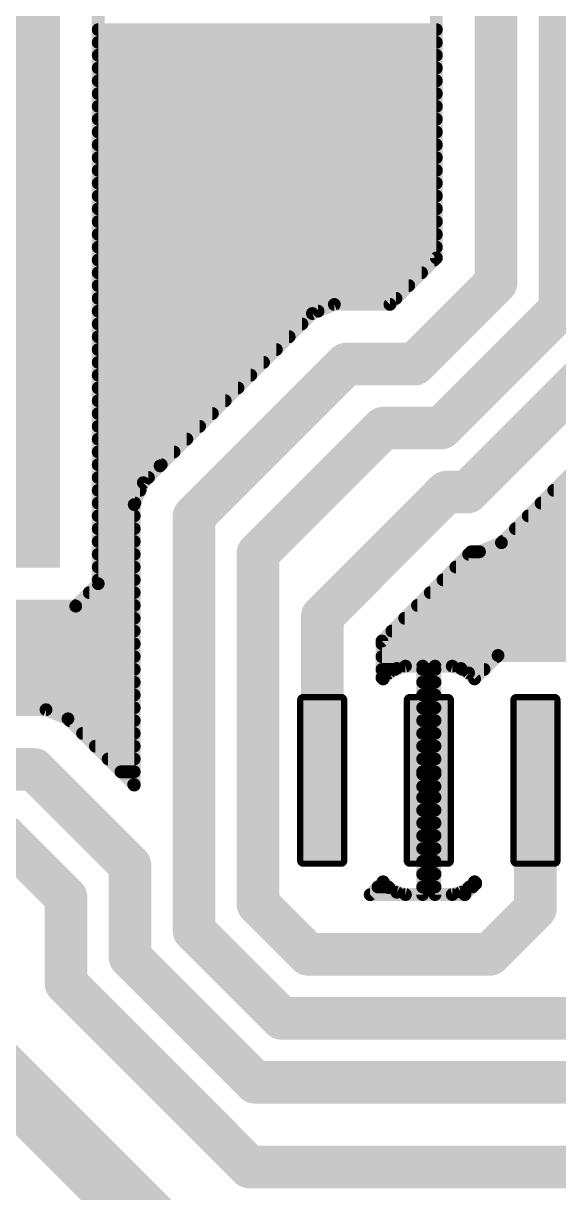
# Model space of a CAD drawing. Extents: x 1.5 to 61.1, y 27.7 to 80.1.
# Drawn here: x 42.47 to 48.85, y 46.35 to 60.27 of the extents above; entities that cross this region are included whole.
import ezdxf

# ---------------------------------------------------------------- set-up
doc = ezdxf.new("R2010")
doc.units = 0
doc.layers.add('1', color=12, linetype='CONTINUOUS')
doc.layers.add('18', color=110, linetype='CONTINUOUS')

# ---------------------------------------------------------------- blocks, each defined once
blk = doc.blocks.new('RECT')
blk.add_solid([(-0.5, -0.5), (0.5, -0.5), (-0.5, 0.5), (0.5, 0.5)])
blk = doc.blocks.new('RECT329600X96000R25')
at = {"const_width": 0.075}
blk.add_lwpolyline([(0.9925, -0.225), (0.9925, 0.225, 0.4142), (0.955, 0.2625), (-0.955, 0.2625, 0.4142), (-0.9925, 0.225), (-0.9925, -0.225, 0.4142), (-0.955, -0.2625), (0.955, -0.2625, 0.4142)], format="xyb", close=True, dxfattribs=at)
blk.add_solid([(-0.9738, -0.2438), (0.9738, -0.2438), (-0.9738, 0.2438), (0.9738, 0.2438)])
blk = doc.blocks.new('ROUNDV')
at = {"const_width": 0.5}
blk.add_lwpolyline([(0, -0.25, 1), (0, 0.25, 1), (0, -0.25)], format="xyb", dxfattribs=at)

msp = doc.modelspace()

# ---------------------------------------------------------------- linework, layer by layer
at = {"layer": '1'}
for points, const_width in [([(48.8638, 74.3107), (48.8638, 56.8692)], 0.508), ([(48.1018, 73.995), (48.1018, 57.1848)], 0.508), ([(47.3906, 73.7004), (47.3906, 57.4794)], 0.1524), ([(43.3611, 53.5993), (43.3611, 61.8813)], 0.1524), ([(43.3611, 60.198), (47.3906, 60.198)], 0.1524), ([(43.3611, 60.0456), (47.3906, 60.0456)], 0.1524), ([(43.3611, 59.8932), (47.3906, 59.8932)], 0.1524), ([(43.3611, 59.7408), (47.3906, 59.7408)], 0.1524), ([(43.3611, 59.5884), (47.3906, 59.5884)], 0.1524), ([(43.3611, 59.436), (47.3906, 59.436)], 0.1524), ([(43.3611, 59.2836), (47.3906, 59.2836)], 0.1524), ([(43.3611, 59.1312), (47.3906, 59.1312)], 0.1524), ([(43.3611, 58.9788), (47.3906, 58.9788)], 0.1524), ([(43.3611, 58.8264), (47.3906, 58.8264)], 0.1524), ([(43.3611, 58.674), (47.3906, 58.674)], 0.1524), ([(43.3611, 58.5216), (47.3906, 58.5216)], 0.1524), ([(43.3611, 58.3692), (47.3906, 58.3692)], 0.1524), ([(43.3611, 58.2168), (47.3906, 58.2168)], 0.1524), ([(43.3611, 58.0644), (47.3906, 58.0644)], 0.1524), ([(43.3611, 57.912), (47.3906, 57.912)], 0.1524), ([(43.3611, 57.7596), (47.3906, 57.7596)], 0.1524), ([(43.3611, 57.6072), (47.3906, 57.6072)], 0.1524), ([(43.3611, 57.4548), (47.366, 57.4548)], 0.1524), ([(47.3906, 57.4794), (46.8366, 56.9255)], 0.1524), ([(43.3611, 57.3024), (47.2136, 57.3024)], 0.1524), ([(48.1018, 57.1848), (47.1312, 56.2143)], 0.508), ([(43.3611, 57.15), (47.0612, 57.15)], 0.1524), ([(48.8638, 56.8692), (47.4469, 55.4523)], 0.508), ([(43.3611, 56.9976), (46.9088, 56.9976)], 0.1524), ([(46.1744, 56.9255), (45.913, 56.8172)], 0.1524), ([(46.8366, 56.9255), (46.1744, 56.9255)], 0.1524), ([(43.3611, 56.8452), (45.9807, 56.8452)], 0.1524), ([(45.913, 56.8172), (44.0984, 55.0026)], 0.1524), ([(47.7625, 54.6903), (49.6967, 56.6245)], 0.508), ([(43.3611, 56.6928), (45.7886, 56.6928)], 0.1524), ([(43.3611, 56.5404), (45.6362, 56.5404)], 0.1524), ([(43.3611, 56.388), (45.4838, 56.388)], 0.1524), ([(46.3159, 56.2143), (44.5013, 54.3997)], 0.508), ([(47.1312, 56.2143), (46.3159, 56.2143)], 0.508), ([(43.3611, 56.2356), (45.3314, 56.2356)], 0.1524), ([(43.3611, 56.0832), (45.179, 56.0832)], 0.1524), ([(43.3611, 55.9308), (45.0266, 55.9308)], 0.1524), ([(43.3611, 55.7784), (44.8742, 55.7784)], 0.1524), ([(46.7573, 55.4523), (45.2633, 53.9582)], 0.508), ([(47.4469, 55.4523), (46.7573, 55.4523)], 0.508), ([(48.1653, 54.0873), (49.7949, 55.7168)], 0.1524), ([(43.3611, 55.626), (44.7218, 55.626)], 0.1524), ([(43.3611, 55.4736), (44.5694, 55.4736)], 0.1524), ([(43.3611, 55.3212), (44.417, 55.3212)], 0.1524), ([(43.3611, 55.1688), (44.2646, 55.1688)], 0.1524), ([(43.3611, 55.0164), (44.1122, 55.0164)], 0.1524), ([(44.0984, 55.0026), (43.8984, 54.8026)], 0.1524), ([(43.3611, 54.864), (43.9598, 54.864)], 0.1524), ([(43.8984, 54.8026), (43.7901, 54.5412)], 0.1524), ([(46.0304, 53.211), (47.5097, 54.6903)], 0.508), ([(47.5097, 54.6903), (47.7625, 54.6903)], 0.508), ([(43.3611, 54.7116), (43.8607, 54.7116)], 0.1524), ([(48.7896, 54.7116), (50.7988, 54.7116)], 0.1524), ([(43.3611, 54.5592), (43.7976, 54.5592)], 0.1524), ([(43.7901, 54.5412), (43.7901, 51.2002)], 0.1524), ([(44.5013, 54.3997), (44.5013, 49.4694)], 0.508), ([(48.6372, 54.5592), (49.7949, 54.5592)], 0.1524), ([(43.3611, 54.4068), (43.7901, 54.4068)], 0.1524), ([(48.4848, 54.4068), (49.7949, 54.4068)], 0.1524), ([(43.3611, 54.2544), (43.7901, 54.2544)], 0.1524), ([(48.3324, 54.2544), (49.7949, 54.2544)], 0.1524), ([(43.3611, 54.102), (43.7901, 54.102)], 0.1524), ([(45.2633, 53.9582), (45.2633, 49.785)], 0.508), ([(48.18, 54.102), (49.7949, 54.102)], 0.1524), ([(46.7416, 52.9164), (47.8043, 53.9791)], 0.1524), ([(47.8043, 53.9791), (47.904, 53.9791)], 0.1524), ([(47.904, 53.9791), (48.1653, 54.0873)], 0.1524), ([(43.3611, 53.9496), (43.7901, 53.9496)], 0.1524), ([(47.7748, 53.9496), (49.7949, 53.9496)], 0.1524), ([(43.3611, 53.7972), (43.7901, 53.7972)], 0.1524), ([(47.6224, 53.7972), (49.7949, 53.7972)], 0.1524), ([(43.0932, 53.3315), (43.3611, 53.5993)], 0.1524), ([(43.3611, 53.6448), (43.7901, 53.6448)], 0.1524), ([(47.47, 53.6448), (49.8117, 53.6448)], 0.1524), ([(43.2542, 53.4924), (43.7901, 53.4924)], 0.1524), ([(47.3176, 53.4924), (49.9167, 53.4924)], 0.1524), ([(35.9078, 53.3315), (43.0932, 53.3315)], 0.1524), ([(43.1018, 53.34), (43.7901, 53.34)], 0.1524), ([(46.0304, 51.2569), (46.0304, 53.211)], 0.508), ([(47.1652, 53.34), (52.8894, 53.34)], 0.1524), ([(35.7639, 53.1876), (43.7901, 53.1876)], 0.1524), ([(47.0128, 53.1876), (57.4988, 53.1876)], 0.1524), ([(35.6115, 53.0352), (43.7901, 53.0352)], 0.1524), ([(46.8604, 53.0352), (57.6512, 53.0352)], 0.1524), ([(35.4591, 52.8828), (43.7901, 52.8828)], 0.1524), ([(46.7416, 52.4783), (46.7416, 52.9164)], 0.1524), ([(46.7416, 52.8828), (57.8036, 52.8828)], 0.1524), ([(35.3067, 52.7304), (43.7901, 52.7304)], 0.1524), ([(46.7416, 52.7304), (48.1113, 52.7304)], 0.1524), ([(48.1249, 52.7441), (47.8456, 52.4647)], 0.1524), ([(49.0158, 52.7441), (48.1249, 52.7441)], 0.1524), ([(35.1543, 52.578), (43.7901, 52.578)], 0.1524), ([(46.7416, 52.578), (46.8991, 52.578)], 0.1524), ([(46.919, 52.5895), (46.8266, 52.5361)], 0.1524), ([(47.022, 52.6171), (46.919, 52.5895)], 0.1524), ([(47.2266, 52.6171), (47.022, 52.6171)], 0.1524), ([(47.2266, 51.3307), (47.2266, 52.6171)], 0.1524), ([(47.2266, 52.578), (47.3742, 52.578)], 0.1524), ([(47.5787, 52.6171), (47.3742, 52.6171)], 0.1524), ([(47.3742, 52.6171), (47.3742, 51.3307)], 0.1524), ([(47.6818, 52.5895), (47.5787, 52.6171)], 0.1524), ([(47.7742, 52.5361), (47.6818, 52.5895)], 0.1524), ([(47.7016, 52.578), (47.9589, 52.578)], 0.1524), ([(35.0019, 52.4256), (43.7901, 52.4256)], 0.1524), ([(46.7552, 52.4647), (46.7416, 52.4783)], 0.1524), ([(46.8266, 52.5361), (46.7552, 52.4647)], 0.1524), ([(47.2266, 52.4256), (47.3742, 52.4256)], 0.1524), ([(47.8456, 52.4647), (47.7742, 52.5361)], 0.1524), ([(34.8495, 52.2732), (43.7901, 52.2732)], 0.1524), ([(47.2266, 52.2732), (47.3742, 52.2732)], 0.1524), ([(34.6971, 52.1208), (43.7901, 52.1208)], 0.1524), ([(42.739, 52.0982), (35.6456, 52.0982)], 0.1524), ([(43.0004, 51.9899), (42.739, 52.0982)], 0.1524), ([(47.2266, 52.1208), (47.3742, 52.1208)], 0.1524), ([(43.7901, 51.2002), (43.0004, 51.9899)], 0.1524), ([(43.022, 51.9684), (43.7901, 51.9684)], 0.1524), ([(47.2266, 51.9684), (47.3742, 51.9684)], 0.1524), ([(43.1744, 51.816), (43.7901, 51.816)], 0.1524), ([(47.2266, 51.816), (47.3742, 51.816)], 0.1524), ([(43.3268, 51.6636), (43.7901, 51.6636)], 0.1524), ([(47.2266, 51.6636), (47.3742, 51.6636)], 0.1524), ([(35.7871, 51.387), (42.5976, 51.387)], 0.508), ([(42.5976, 51.387), (43.7393, 50.2453)], 0.508), ([(43.4792, 51.5112), (43.7901, 51.5112)], 0.1524), ([(47.2266, 51.5112), (47.3742, 51.5112)], 0.1524), ([(43.6316, 51.3588), (43.7901, 51.3588)], 0.1524), ([(47.2266, 51.3588), (47.3742, 51.3588)], 0.1524), ([(47.3742, 51.3307), (47.2266, 51.3307)], 0.1524), ([(48.5704, 49.7299), (48.5704, 51.2569)], 0.508), ([(43.784, 51.2064), (43.7901, 51.2064)], 0.1524), ([(47.2266, 49.8967), (47.2266, 51.1831)], 0.1524), ([(47.2266, 51.1831), (47.3742, 51.1831)], 0.1524), ([(47.3742, 51.1831), (47.3742, 49.8967)], 0.1524), ([(47.2266, 51.054), (47.3742, 51.054)], 0.1524), ([(47.2266, 50.9016), (47.3742, 50.9016)], 0.1524), ([(42.2144, 50.625), (42.9773, 49.8621)], 0.508), ([(47.2266, 50.7492), (47.3742, 50.7492)], 0.1524), ([(47.2266, 50.5968), (47.3742, 50.5968)], 0.1524), ([(43.7393, 50.2453), (43.7393, 49.1537)], 0.508), ([(47.2266, 50.4444), (47.3742, 50.4444)], 0.1524), ([(47.2266, 50.292), (47.3742, 50.292)], 0.1524), ([(47.2266, 50.1396), (47.3742, 50.1396)], 0.1524), ([(42.9773, 49.8621), (42.9773, 48.8381)], 0.508), ([(45.2633, 49.785), (45.8645, 49.1838)], 0.508), ([(46.6012, 49.895), (46.7552, 50.049)], 0.1524), ([(46.6934, 49.9872), (46.817, 49.9872)], 0.1524), ([(46.7552, 50.049), (46.8266, 49.9776)], 0.1524), ([(46.8266, 49.9776), (46.919, 49.9243)], 0.1524), ([(46.919, 49.9243), (47.022, 49.8967)], 0.1524), ([(47.2266, 49.9872), (47.3742, 49.9872)], 0.1524), ([(47.5787, 49.8967), (47.6818, 49.9243)], 0.1524), ([(47.6818, 49.9243), (47.7742, 49.9776)], 0.1524), ([(47.8592, 50.0245), (47.7297, 49.895)], 0.1524), ([(47.7742, 49.9776), (47.8456, 50.049)], 0.1524), ([(47.7838, 49.9872), (47.8219, 49.9872)], 0.1524), ([(47.8456, 50.049), (47.8592, 50.0354)], 0.1524), ([(47.8592, 50.0354), (47.8592, 50.0245)], 0.1524), ([(47.7297, 49.895), (46.6012, 49.895)], 0.1524), ([(47.022, 49.8967), (47.2266, 49.8967)], 0.1524), ([(47.3742, 49.8967), (47.5787, 49.8967)], 0.1524), ([(48.0243, 49.1838), (48.5704, 49.7299)], 0.508), ([(44.5013, 49.4694), (45.5489, 48.4218)], 0.508), ([(45.8645, 49.1838), (48.0243, 49.1838)], 0.508), ([(43.7393, 49.1537), (45.2332, 47.6598)], 0.508), ([(42.9773, 48.8381), (45.1642, 46.6512)], 0.508), ([(41.6789, 48.2737), (44.2864, 45.6661)], 0.762), ([(45.5489, 48.4218), (50.897, 48.4218)], 0.508), ([(45.2332, 47.6598), (51.9521, 47.6598)], 0.508), ([(45.1642, 46.6512), (53.6603, 46.6512)], 0.508)]:
    msp.add_lwpolyline(points, dxfattribs=dict(at, const_width=const_width))
for points, const_width in [([(43.3611, 60.2361, 1), (43.3611, 60.1599)], 0.0762), ([(47.3906, 60.1599, 1), (47.3906, 60.2361)], 0.0762), ([(43.3611, 60.0837, 1), (43.3611, 60.0075)], 0.0762), ([(47.3906, 60.0075, 1), (47.3906, 60.0837)], 0.0762), ([(43.3611, 59.9313, 1), (43.3611, 59.8551)], 0.0762), ([(47.3906, 59.8551, 1), (47.3906, 59.9313)], 0.0762), ([(43.3611, 59.7789, 1), (43.3611, 59.7027)], 0.0762), ([(47.3906, 59.7027, 1), (47.3906, 59.7789)], 0.0762), ([(43.3611, 59.6265, 1), (43.3611, 59.5503)], 0.0762), ([(47.3906, 59.5503, 1), (47.3906, 59.6265)], 0.0762), ([(43.3611, 59.4741, 1), (43.3611, 59.3979)], 0.0762), ([(47.3906, 59.3979, 1), (47.3906, 59.4741)], 0.0762), ([(43.3611, 59.3217, 1), (43.3611, 59.2455)], 0.0762), ([(47.3906, 59.2455, 1), (47.3906, 59.3217)], 0.0762), ([(43.3611, 59.1693, 1), (43.3611, 59.0931)], 0.0762), ([(47.3906, 59.0931, 1), (47.3906, 59.1693)], 0.0762), ([(43.3611, 59.0169, 1), (43.3611, 58.9407)], 0.0762), ([(47.3906, 58.9407, 1), (47.3906, 59.0169)], 0.0762), ([(43.3611, 58.8645, 1), (43.3611, 58.7883)], 0.0762), ([(47.3906, 58.7883, 1), (47.3906, 58.8645)], 0.0762), ([(43.3611, 58.7121, 1), (43.3611, 58.6359)], 0.0762), ([(47.3906, 58.6359, 1), (47.3906, 58.7121)], 0.0762), ([(43.3611, 58.5597, 1), (43.3611, 58.4835)], 0.0762), ([(47.3906, 58.4835, 1), (47.3906, 58.5597)], 0.0762), ([(43.3611, 58.4073, 1), (43.3611, 58.3311)], 0.0762), ([(47.3906, 58.3311, 1), (47.3906, 58.4073)], 0.0762), ([(43.3611, 58.2549, 1), (43.3611, 58.1787)], 0.0762), ([(47.3906, 58.1787, 1), (47.3906, 58.2549)], 0.0762), ([(43.3611, 58.1025, 1), (43.3611, 58.0263)], 0.0762), ([(47.3906, 58.0263, 1), (47.3906, 58.1025)], 0.0762), ([(43.3611, 57.9501, 1), (43.3611, 57.8739)], 0.0762), ([(47.3906, 57.8739, 1), (47.3906, 57.9501)], 0.0762), ([(43.3611, 57.7977, 1), (43.3611, 57.7215)], 0.0762), ([(47.3906, 57.7215, 1), (47.3906, 57.7977)], 0.0762), ([(43.3611, 57.6453, 1), (43.3611, 57.5691)], 0.0762), ([(47.3906, 57.5691, 1), (47.3906, 57.6453)], 0.0762), ([(43.3611, 57.4929, 1), (43.3611, 57.4167)], 0.0762), ([(47.3525, 57.4794, 1), (47.4287, 57.4794)], 0.0762), ([(47.4175, 57.4524, 1), (47.3636, 57.5063)], 0.0762), ([(47.366, 57.4167, 1), (47.366, 57.4929)], 0.0762), ([(43.3611, 57.3405, 1), (43.3611, 57.2643)], 0.0762), ([(47.2136, 57.2643, 1), (47.2136, 57.3405)], 0.0762), ([(48.1916, 57.095, 1), (48.012, 57.2746)], 0.254), ([(47.9748, 57.1848, 1), (48.2288, 57.1848)], 0.254), ([(43.3611, 57.1881, 1), (43.3611, 57.1119)], 0.0762), ([(47.0612, 57.1119, 1), (47.0612, 57.1881)], 0.0762), ([(48.9536, 56.7794, 1), (48.774, 56.959)], 0.254), ([(43.3611, 57.0357, 1), (43.3611, 56.9595)], 0.0762), ([(46.1744, 56.9636, 1), (46.1744, 56.8874)], 0.0762), ([(46.189, 56.8903, 1), (46.1598, 56.9607)], 0.0762), ([(46.8097, 56.9524, 1), (46.8636, 56.8985)], 0.0762), ([(46.8366, 56.8874, 1), (46.8366, 56.9636)], 0.0762), ([(46.9088, 56.9595, 1), (46.9088, 57.0357)], 0.0762), ([(48.7368, 56.8692, 1), (48.9908, 56.8692)], 0.254), ([(43.3611, 56.8833, 1), (43.3611, 56.8071)], 0.0762), ([(45.8984, 56.8524, 1), (45.9276, 56.782)], 0.0762), ([(45.94, 56.7902, 1), (45.8861, 56.8441)], 0.0762), ([(45.9807, 56.8071, 1), (45.9807, 56.8833)], 0.0762), ([(43.3611, 56.7309, 1), (43.3611, 56.6547)], 0.0762), ([(45.7886, 56.6547, 1), (45.7886, 56.7309)], 0.0762), ([(43.3611, 56.5785, 1), (43.3611, 56.5023)], 0.0762), ([(45.6362, 56.5023, 1), (45.6362, 56.5785)], 0.0762), ([(43.3611, 56.4261, 1), (43.3611, 56.3499)], 0.0762), ([(45.4838, 56.3499, 1), (45.4838, 56.4261)], 0.0762), ([(46.3159, 56.3413, 1), (46.3159, 56.0873)], 0.254), ([(46.4057, 56.1245, 1), (46.2261, 56.3041)], 0.254), ([(47.0414, 56.3041, 1), (47.221, 56.1245)], 0.254), ([(47.1312, 56.0873, 1), (47.1312, 56.3413)], 0.254), ([(43.3611, 56.2737, 1), (43.3611, 56.1975)], 0.0762), ([(45.3314, 56.1975, 1), (45.3314, 56.2737)], 0.0762), ([(43.3611, 56.1213, 1), (43.3611, 56.0451)], 0.0762), ([(45.179, 56.0451, 1), (45.179, 56.1213)], 0.0762), ([(43.3611, 55.9689, 1), (43.3611, 55.8927)], 0.0762), ([(45.0266, 55.8927, 1), (45.0266, 55.9689)], 0.0762), ([(43.3611, 55.8165, 1), (43.3611, 55.7403)], 0.0762), ([(44.8742, 55.7403, 1), (44.8742, 55.8165)], 0.0762), ([(46.7573, 55.5793, 1), (46.7573, 55.3253)], 0.254), ([(46.8471, 55.3625, 1), (46.6675, 55.5421)], 0.254), ([(47.4469, 55.3253, 1), (47.4469, 55.5793)], 0.254), ([(43.3611, 55.6641, 1), (43.3611, 55.5879)], 0.0762), ([(44.7218, 55.5879, 1), (44.7218, 55.6641)], 0.0762), ([(47.3571, 55.5421, 1), (47.5367, 55.3625)], 0.254), ([(43.3611, 55.5117, 1), (43.3611, 55.4355)], 0.0762), ([(44.5694, 55.4355, 1), (44.5694, 55.5117)], 0.0762), ([(43.3611, 55.3593, 1), (43.3611, 55.2831)], 0.0762), ([(44.417, 55.2831, 1), (44.417, 55.3593)], 0.0762), ([(43.3611, 55.2069, 1), (43.3611, 55.1307)], 0.0762), ([(44.2646, 55.1307, 1), (44.2646, 55.2069)], 0.0762), ([(43.3611, 55.0545, 1), (43.3611, 54.9783)], 0.0762), ([(44.0715, 55.0296, 1), (44.1254, 54.9757)], 0.0762), ([(44.1254, 54.9757, 1), (44.0715, 55.0296)], 0.0762), ([(44.1122, 54.9783, 1), (44.1122, 55.0545)], 0.0762), ([(43.3611, 54.9021, 1), (43.3611, 54.8259)], 0.0762), ([(43.9336, 54.788, 1), (43.8632, 54.8171)], 0.0762), ([(43.9598, 54.8259, 1), (43.9598, 54.9021)], 0.0762), ([(47.5097, 54.8173, 1), (47.5097, 54.5633)], 0.254), ([(47.5995, 54.6005, 1), (47.4199, 54.7801)], 0.254), ([(47.6727, 54.7801, 1), (47.8523, 54.6005)], 0.254), ([(47.7625, 54.5633, 1), (47.7625, 54.8173)], 0.254), ([(43.3611, 54.7497, 1), (43.3611, 54.6735)], 0.0762), ([(43.8714, 54.8295, 1), (43.9253, 54.7756)], 0.0762), ([(43.8607, 54.6735, 1), (43.8607, 54.7497)], 0.0762), ([(48.7896, 54.7497, 1), (48.7896, 54.6735)], 0.0762), ([(43.3611, 54.5973, 1), (43.3611, 54.5211)], 0.0762), ([(43.8282, 54.5412, 1), (43.752, 54.5412)], 0.0762), ([(43.7549, 54.5557, 1), (43.8253, 54.5266)], 0.0762), ([(43.7976, 54.5211, 1), (43.7976, 54.5973)], 0.0762), ([(44.6283, 54.3997, 1), (44.3743, 54.3997)], 0.254), ([(44.4115, 54.4895, 1), (44.5911, 54.3099)], 0.254), ([(48.6372, 54.5973, 1), (48.6372, 54.5211)], 0.0762), ([(43.3611, 54.4449, 1), (43.3611, 54.3687)], 0.0762), ([(43.7901, 54.3687, 1), (43.7901, 54.4449)], 0.0762), ([(48.4848, 54.4449, 1), (48.4848, 54.3687)], 0.0762), ([(43.3611, 54.2925, 1), (43.3611, 54.2163)], 0.0762), ([(43.7901, 54.2163, 1), (43.7901, 54.2925)], 0.0762), ([(48.3324, 54.2925, 1), (48.3324, 54.2163)], 0.0762), ([(43.3611, 54.1401, 1), (43.3611, 54.0639)], 0.0762), ([(43.7901, 54.0639, 1), (43.7901, 54.1401)], 0.0762), ([(45.3903, 53.9582, 1), (45.1363, 53.9582)], 0.254), ([(45.1735, 54.048, 1), (45.3531, 53.8684)], 0.254), ([(48.18, 54.1401, 1), (48.18, 54.0639)], 0.0762), ([(47.8043, 54.0172, 1), (47.8043, 53.941)], 0.0762), ([(47.8312, 53.9521, 1), (47.7773, 54.006)], 0.0762), ([(47.8894, 54.0143, 1), (47.9185, 53.9439)], 0.0762), ([(47.904, 53.941, 1), (47.904, 54.0172)], 0.0762), ([(48.1384, 54.1143, 1), (48.1923, 54.0604)], 0.0762), ([(48.1799, 54.0521, 1), (48.1508, 54.1225)], 0.0762), ([(43.3611, 53.9877, 1), (43.3611, 53.9115)], 0.0762), ([(43.7901, 53.9115, 1), (43.7901, 53.9877)], 0.0762), ([(47.7748, 53.9877, 1), (47.7748, 53.9115)], 0.0762), ([(43.3611, 53.8353, 1), (43.3611, 53.7591)], 0.0762), ([(43.7901, 53.7591, 1), (43.7901, 53.8353)], 0.0762), ([(47.6224, 53.8353, 1), (47.6224, 53.7591)], 0.0762), ([(43.3611, 53.6829, 1), (43.3611, 53.6067)], 0.0762), ([(43.323, 53.5993, 1), (43.3992, 53.5993)], 0.0762), ([(43.388, 53.5723, 1), (43.3341, 53.6262)], 0.0762), ([(43.7901, 53.6067, 1), (43.7901, 53.6829)], 0.0762), ([(47.47, 53.6829, 1), (47.47, 53.6067)], 0.0762), ([(43.2542, 53.5305, 1), (43.2542, 53.4543)], 0.0762), ([(43.7901, 53.4543, 1), (43.7901, 53.5305)], 0.0762), ([(47.3176, 53.5305, 1), (47.3176, 53.4543)], 0.0762), ([(43.0663, 53.3584, 1), (43.1202, 53.3045)], 0.0762), ([(43.1018, 53.3781, 1), (43.1018, 53.3019)], 0.0762), ([(43.0932, 53.2934, 1), (43.0932, 53.3696)], 0.0762), ([(43.7901, 53.3019, 1), (43.7901, 53.3781)], 0.0762), ([(46.1574, 53.211, 1), (45.9034, 53.211)], 0.254), ([(45.9406, 53.3008, 1), (46.1202, 53.1212)], 0.254), ([(47.1652, 53.3781, 1), (47.1652, 53.3019)], 0.0762), ([(43.7901, 53.1495, 1), (43.7901, 53.2257)], 0.0762), ([(47.0128, 53.2257, 1), (47.0128, 53.1495)], 0.0762), ([(43.7901, 52.9971, 1), (43.7901, 53.0733)], 0.0762), ([(46.8604, 53.0733, 1), (46.8604, 52.9971)], 0.0762), ([(43.7901, 52.8447, 1), (43.7901, 52.9209)], 0.0762), ([(46.7146, 52.9433, 1), (46.7685, 52.8894)], 0.0762), ([(46.7797, 52.9164, 1), (46.7035, 52.9164)], 0.0762), ([(46.7416, 52.9209, 1), (46.7416, 52.8447)], 0.0762), ([(43.7901, 52.6923, 1), (43.7901, 52.7685)], 0.0762), ([(46.7416, 52.7685, 1), (46.7416, 52.6923)], 0.0762), ([(48.1249, 52.7822, 1), (48.1249, 52.706)], 0.0762), ([(48.1519, 52.7171, 1), (48.098, 52.771)], 0.0762), ([(48.1113, 52.6923, 1), (48.1113, 52.7685)], 0.0762), ([(43.7901, 52.5399, 1), (43.7901, 52.6161)], 0.0762), ([(46.7416, 52.6161, 1), (46.7416, 52.5399)], 0.0762), ([(46.9091, 52.6263, 1), (46.9288, 52.5527)], 0.0762), ([(46.8991, 52.5399, 1), (46.8991, 52.6161)], 0.0762), ([(46.938, 52.5565, 1), (46.8999, 52.6225)], 0.0762), ([(47.022, 52.6552, 1), (47.022, 52.579)], 0.0762), ([(47.0319, 52.5803, 1), (47.0122, 52.6539)], 0.0762), ([(47.2647, 52.6171, 1), (47.1885, 52.6171)], 0.0762), ([(47.2266, 52.6161, 1), (47.2266, 52.5399)], 0.0762), ([(47.2266, 52.579, 1), (47.2266, 52.6552)], 0.0762), ([(47.3742, 52.6552, 1), (47.3742, 52.579)], 0.0762), ([(47.4123, 52.6171, 1), (47.3361, 52.6171)], 0.0762), ([(47.3742, 52.5399, 1), (47.3742, 52.6161)], 0.0762), ([(47.5886, 52.6539, 1), (47.5689, 52.5803)], 0.0762), ([(47.5787, 52.579, 1), (47.5787, 52.6552)], 0.0762), ([(47.7008, 52.6225, 1), (47.6627, 52.5565)], 0.0762), ([(47.7016, 52.6161, 1), (47.7016, 52.5399)], 0.0762), ([(47.6719, 52.5527, 1), (47.6917, 52.6263)], 0.0762), ([(47.9589, 52.5399, 1), (47.9589, 52.6161)], 0.0762), ([(43.7901, 52.3875, 1), (43.7901, 52.4637)], 0.0762), ([(46.7685, 52.5053, 1), (46.7146, 52.4514)], 0.0762), ([(46.7035, 52.4783, 1), (46.7797, 52.4783)], 0.0762), ([(46.7282, 52.4917, 1), (46.7821, 52.4378)], 0.0762), ([(46.7282, 52.4378, 1), (46.7821, 52.4917)], 0.0762), ([(46.8075, 52.5691, 1), (46.8456, 52.5031)], 0.0762), ([(46.8535, 52.5092, 1), (46.7996, 52.5631)], 0.0762), ([(47.2266, 52.4637, 1), (47.2266, 52.3875)], 0.0762), ([(47.3742, 52.3875, 1), (47.3742, 52.4637)], 0.0762), ([(47.8011, 52.5631, 1), (47.7472, 52.5092)], 0.0762), ([(47.7551, 52.5031, 1), (47.7932, 52.5691)], 0.0762), ([(47.8186, 52.4917, 1), (47.8725, 52.4378)], 0.0762), ([(47.8186, 52.4378, 1), (47.8725, 52.4917)], 0.0762), ([(43.7901, 52.2351, 1), (43.7901, 52.3113)], 0.0762), ([(47.2266, 52.3113, 1), (47.2266, 52.2351)], 0.0762), ([(47.3742, 52.2351, 1), (47.3742, 52.3113)], 0.0762), ([(42.7536, 52.1334, 1), (42.7245, 52.063)], 0.0762), ([(42.739, 52.0601, 1), (42.739, 52.1363)], 0.0762), ([(43.7901, 52.0827, 1), (43.7901, 52.1589)], 0.0762), ([(47.2266, 52.1589, 1), (47.2266, 52.0827)], 0.0762), ([(47.3742, 52.0827, 1), (47.3742, 52.1589)], 0.0762), ([(43.0274, 52.0169, 1), (42.9735, 51.963)], 0.0762), ([(43.022, 52.0065, 1), (43.022, 51.9303)], 0.0762), ([(42.9859, 51.9547, 1), (43.015, 52.0251)], 0.0762), ([(43.7901, 51.9303, 1), (43.7901, 52.0065)], 0.0762), ([(47.2266, 52.0065, 1), (47.2266, 51.9303)], 0.0762), ([(47.3742, 51.9303, 1), (47.3742, 52.0065)], 0.0762), ([(43.1744, 51.8541, 1), (43.1744, 51.7779)], 0.0762), ([(43.7901, 51.7779, 1), (43.7901, 51.8541)], 0.0762), ([(47.2266, 51.8541, 1), (47.2266, 51.7779)], 0.0762), ([(47.3742, 51.7779, 1), (47.3742, 51.8541)], 0.0762), ([(43.3268, 51.7017, 1), (43.3268, 51.6255)], 0.0762), ([(43.7901, 51.6255, 1), (43.7901, 51.7017)], 0.0762), ([(47.2266, 51.7017, 1), (47.2266, 51.6255)], 0.0762), ([(47.3742, 51.6255, 1), (47.3742, 51.7017)], 0.0762), ([(42.6874, 51.4768, 1), (42.5078, 51.2972)], 0.254), ([(42.5976, 51.26, 1), (42.5976, 51.514)], 0.254), ([(43.4792, 51.5493, 1), (43.4792, 51.4731)], 0.0762), ([(43.7901, 51.4731, 1), (43.7901, 51.5493)], 0.0762), ([(47.2266, 51.5493, 1), (47.2266, 51.4731)], 0.0762), ([(47.3742, 51.4731, 1), (47.3742, 51.5493)], 0.0762), ([(43.6316, 51.3969, 1), (43.6316, 51.3207)], 0.0762), ([(43.7901, 51.3207, 1), (43.7901, 51.3969)], 0.0762), ([(47.2266, 51.3969, 1), (47.2266, 51.3207)], 0.0762), ([(47.2266, 51.3688, 1), (47.2266, 51.2926)], 0.0762), ([(47.3742, 51.3207, 1), (47.3742, 51.3969)], 0.0762), ([(47.3742, 51.2926, 1), (47.3742, 51.3688)], 0.0762), ([(48.6974, 51.2569, 1), (48.4434, 51.2569)], 0.254), ([(43.784, 51.2445, 1), (43.784, 51.1683)], 0.0762), ([(43.7632, 51.1733, 1), (43.8171, 51.2272)], 0.0762), ([(43.7901, 51.1683, 1), (43.7901, 51.2445)], 0.0762), ([(45.9034, 51.2569, 1), (46.1574, 51.2569)], 0.254), ([(47.1885, 51.3307, 1), (47.2647, 51.3307)], 0.0762), ([(47.2647, 51.1831, 1), (47.1885, 51.1831)], 0.0762), ([(47.2266, 51.2212, 1), (47.2266, 51.145)], 0.0762), ([(47.3361, 51.3307, 1), (47.4123, 51.3307)], 0.0762), ([(47.4123, 51.1831, 1), (47.3361, 51.1831)], 0.0762), ([(47.3742, 51.145, 1), (47.3742, 51.2212)], 0.0762), ([(43.752, 51.2002, 1), (43.8282, 51.2002)], 0.0762), ([(47.2266, 51.0921, 1), (47.2266, 51.0159)], 0.0762), ([(47.3742, 51.0159, 1), (47.3742, 51.0921)], 0.0762), ([(47.2266, 50.9397, 1), (47.2266, 50.8635)], 0.0762), ([(47.3742, 50.8635, 1), (47.3742, 50.9397)], 0.0762), ([(47.2266, 50.7873, 1), (47.2266, 50.7111)], 0.0762), ([(47.3742, 50.7111, 1), (47.3742, 50.7873)], 0.0762), ([(47.2266, 50.6349, 1), (47.2266, 50.5587)], 0.0762), ([(47.3742, 50.5587, 1), (47.3742, 50.6349)], 0.0762), ([(43.8663, 50.2453, 1), (43.6123, 50.2453)], 0.254), ([(43.6495, 50.1555, 1), (43.8291, 50.3351)], 0.254), ([(47.2266, 50.4825, 1), (47.2266, 50.4063)], 0.0762), ([(47.3742, 50.4063, 1), (47.3742, 50.4825)], 0.0762), ([(47.2266, 50.3301, 1), (47.2266, 50.2539)], 0.0762), ([(47.3742, 50.2539, 1), (47.3742, 50.3301)], 0.0762), ([(47.2266, 50.1777, 1), (47.2266, 50.1015)], 0.0762), ([(47.3742, 50.1015, 1), (47.3742, 50.1777)], 0.0762), ([(43.1043, 49.8621, 1), (42.8503, 49.8621)], 0.254), ([(42.8875, 49.7723, 1), (43.0671, 49.9519)], 0.254), ([(45.3531, 49.8748, 1), (45.1735, 49.6952)], 0.254), ([(46.6934, 50.0253, 1), (46.6934, 49.9491)], 0.0762), ([(46.7821, 50.076, 1), (46.7282, 50.0221)], 0.0762), ([(46.7821, 50.0221, 1), (46.7282, 50.076)], 0.0762), ([(46.8456, 50.0106, 1), (46.8075, 49.9446)], 0.0762), ([(46.7996, 49.9507, 1), (46.8535, 50.0046)], 0.0762), ([(46.817, 49.9491, 1), (46.817, 50.0253)], 0.0762), ([(46.9288, 49.9611, 1), (46.9091, 49.8875)], 0.0762), ([(46.8999, 49.8913, 1), (46.938, 49.9573)], 0.0762), ([(47.2266, 50.0253, 1), (47.2266, 49.9491)], 0.0762), ([(47.3742, 49.9491, 1), (47.3742, 50.0253)], 0.0762), ([(47.6627, 49.9573, 1), (47.7008, 49.8913)], 0.0762), ([(47.6917, 49.8875, 1), (47.6719, 49.9611)], 0.0762), ([(47.7472, 50.0046, 1), (47.8011, 49.9507)], 0.0762), ([(47.7838, 50.0253, 1), (47.7838, 49.9491)], 0.0762), ([(47.7932, 49.9446, 1), (47.7551, 50.0106)], 0.0762), ([(47.8725, 50.076, 1), (47.8186, 50.0221)], 0.0762), ([(47.8725, 50.0221, 1), (47.8186, 50.076)], 0.0762), ([(47.8973, 50.0354, 1), (47.8211, 50.0354)], 0.0762), ([(47.8211, 50.0245, 1), (47.8973, 50.0245)], 0.0762), ([(47.8219, 49.9491, 1), (47.8219, 50.0253)], 0.0762), ([(47.8861, 49.9975, 1), (47.8322, 50.0514)], 0.0762), ([(47.8322, 50.0085, 1), (47.8861, 50.0624)], 0.0762), ([(45.1363, 49.785, 1), (45.3903, 49.785)], 0.254), ([(46.6012, 49.9331, 1), (46.6012, 49.8569)], 0.0762), ([(46.5742, 49.9219, 1), (46.6281, 49.8681)], 0.0762), ([(47.022, 49.9348, 1), (47.022, 49.8586)], 0.0762), ([(47.0122, 49.8599, 1), (47.0319, 49.9335)], 0.0762), ([(47.1885, 49.8967, 1), (47.2647, 49.8967)], 0.0762), ([(47.2266, 49.8586, 1), (47.2266, 49.9348)], 0.0762), ([(47.3742, 49.9348, 1), (47.3742, 49.8586)], 0.0762), ([(47.3361, 49.8967, 1), (47.4123, 49.8967)], 0.0762), ([(47.5689, 49.9335, 1), (47.5886, 49.8599)], 0.0762), ([(47.5787, 49.8586, 1), (47.5787, 49.9348)], 0.0762), ([(47.7028, 49.9219, 1), (47.7566, 49.8681)], 0.0762), ([(47.7297, 49.8569, 1), (47.7297, 49.9331)], 0.0762), ([(48.4434, 49.7299, 1), (48.6974, 49.7299)], 0.254), ([(48.6602, 49.6401, 1), (48.4806, 49.8197)], 0.254), ([(44.5911, 49.5592, 1), (44.4115, 49.3796)], 0.254), ([(44.3743, 49.4694, 1), (44.6283, 49.4694)], 0.254), ([(45.8645, 49.3108, 1), (45.8645, 49.0568)], 0.254), ([(48.0243, 49.0568, 1), (48.0243, 49.3108)], 0.254), ([(43.8291, 49.2435, 1), (43.6495, 49.0639)], 0.254), ([(45.7747, 49.094, 1), (45.9543, 49.2736)], 0.254), ([(47.9345, 49.2736, 1), (48.1141, 49.094)], 0.254), ([(43.6123, 49.1537, 1), (43.8663, 49.1537)], 0.254), ([(43.0671, 48.9279, 1), (42.8875, 48.7483)], 0.254), ([(42.8503, 48.8381, 1), (43.1043, 48.8381)], 0.254), ([(45.5489, 48.5488, 1), (45.5489, 48.2948)], 0.254), ([(45.4591, 48.332, 1), (45.6387, 48.5116)], 0.254), ([(45.2332, 47.7868, 1), (45.2332, 47.5328)], 0.254), ([(45.1434, 47.57, 1), (45.323, 47.7496)], 0.254), ([(45.1642, 46.7782, 1), (45.1642, 46.5242)], 0.254), ([(45.0744, 46.5614, 1), (45.254, 46.741)], 0.254)]:
    msp.add_lwpolyline(points, format="xyb", dxfattribs=dict(at, const_width=const_width))

# ---------------------------------------------------------------- block references
at = {"layer": '1', "xscale": 8.29, "yscale": 10.07, "rotation": 90}
msp.add_blockref('RECT', (37.8689, 57.9337), dxfattribs=at)
at = {"layer": '1', "rotation": 90}
for p in [(46.0304, 51.2569), (47.3004, 51.2569), (48.5704, 51.2569)]:
    msp.add_blockref('RECT329600X96000R25', p, dxfattribs=at)
at = {"layer": '18', "xscale": 2.032, "yscale": 2.032}
msp.add_blockref('ROUNDV', (45.5308, 59.2552), dxfattribs=at)
msp.add_blockref('ROUNDV', (45.5308, 59.2552), dxfattribs=at)

doc.saveas('drawing.dxf')
